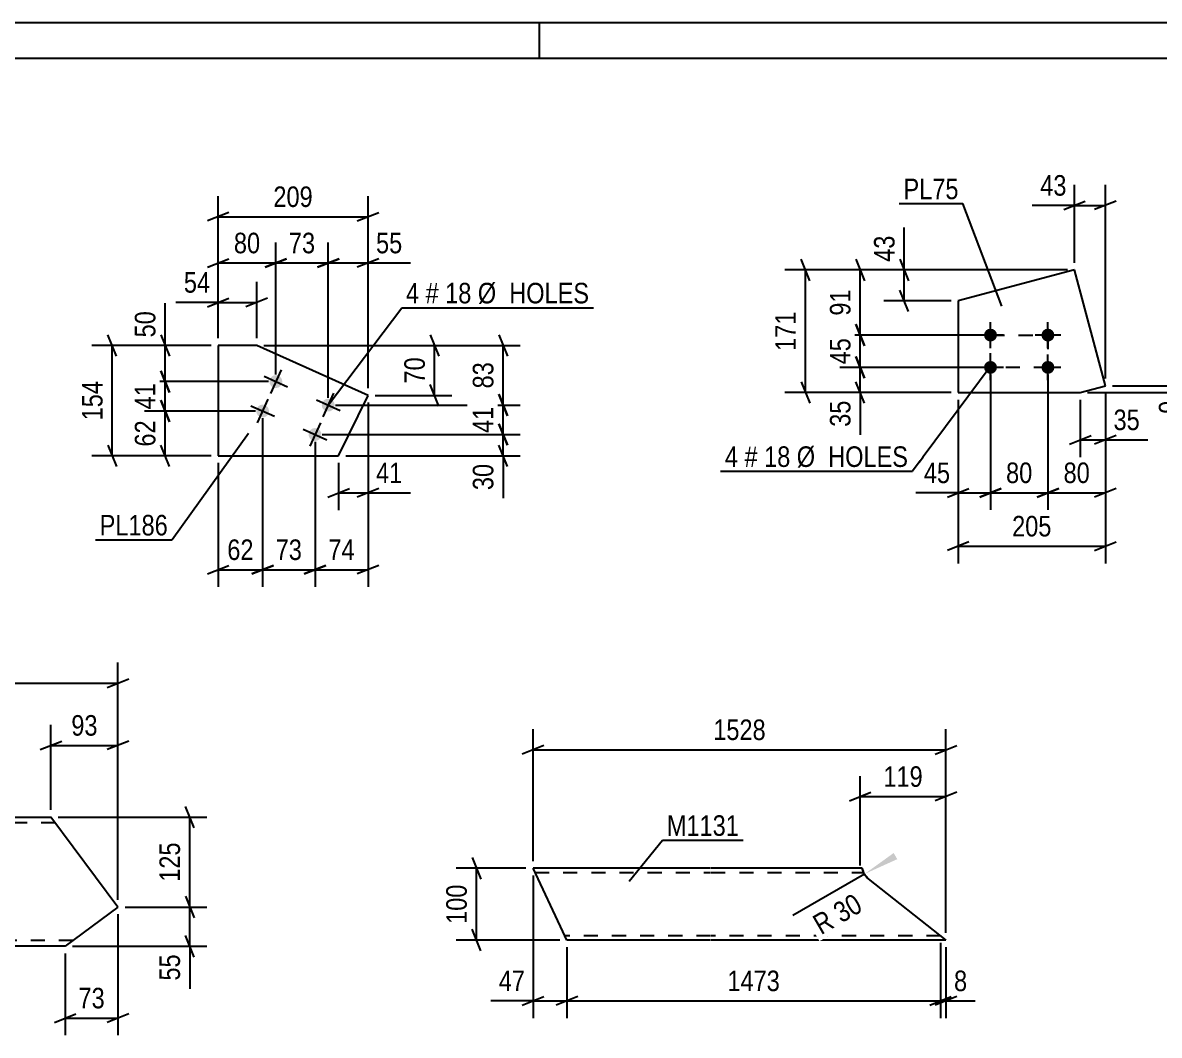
# Model space of a CAD drawing. Header units: millimetres. Extents: x 0 to 594, y 0 to 420.
# Drawn here: x 312 to 470.3, y 278.9 to 420 of the extents above; entities that cross this region are included whole.
import ezdxf

# ---------------------------------------------------------------- set-up
doc = ezdxf.new("R2010")
doc.units = ezdxf.units.MM
doc.linetypes.add('DXK_LINE_DOT2', pattern=[3.9198, 1.9599, -1.9599])
doc.styles.add('Arial Narrow', font='ARIALN.TTF', dxfattribs={"height": 0.2})

# ---------------------------------------------------------------- blocks, each defined once
blk = doc.blocks.new('Unknown-348431186-1135')
at = {"color": 5, "linetype": 'Continuous'}
for p, q in [((594, 420), (0, 420)), ((384, 415), (384, 420)), ((589, 415), (5, 415))]:
    blk.add_line(p, q, dxfattribs=at)
blk = doc.blocks.new('Part-348431186-11369 - 11368')
at = {"color": 2, "linetype": 'Continuous'}
for p, q in [((339.22, 375.02), (339.22, 359.65)), ((344.58, 375.02), (339.22, 375.02)), ((360.09, 368.07), (344.58, 375.02)), ((355.99, 359.65), (360.09, 368.07)), ((339.22, 359.65), (355.99, 359.65))]:
    blk.add_line(p, q, dxfattribs=at)
blk = doc.blocks.new('Bolt-348431186-11370 - 11368')
at = {"linetype": 'Continuous'}
for points in [[(348.07, 369.62, -1), (346.43, 370.36, -1)], [(355.37, 366.35, -1), (353.73, 367.09, -1)], [(346.23, 365.52, -1), (344.59, 366.25, -1)], [(353.53, 362.24, -1), (351.89, 362.98, -1)]]:
    blk.add_hatch(color=1, dxfattribs=at).paths.add_polyline_path(points)
at = {"color": 1, "linetype": 'Continuous'}
for p, q in [((345.61, 370.73), (348.89, 369.25)), ((347.99, 371.63), (346.51, 368.35)), ((346.15, 367.53), (344.67, 364.24)), ((352.91, 367.45), (356.19, 365.98)), ((355.29, 368.36), (353.82, 365.08)), ((343.77, 366.62), (347.05, 365.15)), ((353.45, 364.25), (351.98, 360.97)), ((351.07, 363.35), (354.35, 361.88))]:
    blk.add_line(p, q, dxfattribs=at)
blk = doc.blocks.new('Part-348431186-11351 - 11350')
at = {"color": 2, "linetype": 'Continuous'}
for p, q in [((407.8, 302.17), (383.08, 302.17)), ((387.23, 293.37), (383.08, 302.17)), ((428.92, 302.17), (407.9, 302.17)), ((429.16, 301.43), (428.92, 302.17)), ((429.17, 301.39), (429.16, 301.43)), ((429.78, 300.68), (429.17, 301.39)), ((429.78, 300.68), (440.61, 292.17)), ((387.8, 292.17), (387.23, 293.37)), ((407.8, 292.17), (387.8, 292.17)), ((440.61, 292.17), (407.9, 292.17))]:
    blk.add_line(p, q, dxfattribs=at)
at = {"color": 7, "linetype": 'DXK_LINE_DOT2'}
for p, q in [((383.37, 301.57), (407.8, 301.57)), ((407.9, 301.57), (429.12, 301.57)), ((429.12, 301.57), (429.13, 301.52)), ((429.13, 301.52), (429.12, 301.57)), ((429.16, 301.43), (429.13, 301.52)), ((429.16, 301.43), (429.13, 301.52)), ((429.17, 301.39), (429.16, 301.43)), ((429.17, 301.39), (429.16, 301.43)), ((429.17, 301.39), (429.16, 301.43)), ((429.34, 301.2), (429.17, 301.39)), ((429.17, 301.39), (429.17, 301.39)), ((387.75, 292.26), (387.23, 293.37)), ((387.51, 292.77), (387.49, 292.81)), ((407.8, 292.77), (387.51, 292.77)), ((439.84, 292.77), (407.9, 292.77))]:
    blk.add_line(p, q, dxfattribs=at)
blk = doc.blocks.new('Part-348431186-11360 - 11359')
at = {"color": 2, "linetype": 'Continuous'}
for p, q in [((458.52, 385.55), (442.32, 381.24)), ((462.82, 369.4), (458.52, 385.55)), ((442.32, 381.24), (442.31, 368.47)), ((459.31, 368.47), (462.82, 369.4)), ((442.31, 368.47), (459.31, 368.47))]:
    blk.add_line(p, q, dxfattribs=at)
blk = doc.blocks.new('Bolt-348431186-11361 - 11359')
at = {"linetype": 'Continuous'}
for points in [[(445.91, 376.47, -1), (447.71, 376.47, -1)], [(453.91, 376.47, -1), (455.71, 376.47, -1)], [(445.91, 371.97, -1), (447.71, 371.97, -1)], [(453.91, 371.97, -1), (455.71, 371.97, -1)]]:
    blk.add_hatch(color=1, dxfattribs=at).paths.add_polyline_path(points)
at = {"color": 1, "linetype": 'Continuous'}
for p, q in [((446.81, 374.67), (446.81, 378.27)), ((454.81, 374.67), (454.81, 378.27)), ((448.61, 376.47), (445.01, 376.47)), ((456.61, 376.47), (453.01, 376.47)), ((446.81, 370.17), (446.81, 373.77)), ((454.81, 370.17), (454.81, 373.77)), ((448.61, 371.97), (445.01, 371.97)), ((456.61, 371.97), (453.01, 371.97))]:
    blk.add_line(p, q, dxfattribs=at)
blk = doc.blocks.new('Part-348431186-11267 - 11266')
at = {"color": 2, "linetype": 'Continuous'}
for p, q in [((251.66, 291.3), (275.82, 309.3)), ((275.82, 309.3), (295.82, 309.3)), ((295.92, 309.3), (315.92, 309.3)), ((325.25, 296.77), (315.92, 309.3)), ((325.25, 296.77), (317.91, 291.3)), ((295.82, 291.3), (251.66, 291.3)), ((317.91, 291.3), (295.92, 291.3))]:
    blk.add_line(p, q, dxfattribs=at)
at = {"color": 7, "linetype": 'DXK_LINE_DOT2'}
for p, q in [((295.82, 308.5), (274.74, 308.5)), ((316.51, 308.5), (295.92, 308.5)), ((295.82, 292.1), (252.73, 292.1)), ((318.99, 292.1), (295.92, 292.1))]:
    blk.add_line(p, q, dxfattribs=at)
blk = doc.blocks.new('Rectangle-348431186-16294 - 11359')
at = {"color": 1, "linetype": 'DXK_LINE_DOT2'}
blk.add_lwpolyline([(446.81, 376.47), (454.81, 376.47), (454.81, 371.97), (446.81, 371.97), (446.81, 376.47)], close=True, dxfattribs=at)
blk = doc.blocks.new('StraightDimension-348431186-12203 - 11368')
at = {"color": 7, "linetype": 'Continuous'}
for p, q in [((339.22, 376.02), (339.22, 383.88)), ((344.58, 376.02), (344.58, 383.88)), ((337.72, 380.43), (340.72, 381.63)), ((346.08, 381.63), (343.08, 380.43)), ((339.22, 381.03), (344.58, 381.03))]:
    blk.add_line(p, q, dxfattribs=at)
at = {"color": 0}
blk.add_wipeout([(338.69, 381.78), (338.69, 385.98), (333.84, 385.98), (333.84, 381.78)], dxfattribs=at)
at = {"color": 7, "linetype": 'Continuous'}
blk.add_line((339.22, 381.03), (333.31, 381.03), dxfattribs=at)
blk.add_line((339.22, 381.03), (333.31, 381.03), dxfattribs=at)
at = {"color": 3, "style": 'Arial Narrow'}
blk.add_text('54', height=2.863, dxfattribs=at).set_placement((334.44, 382.38))
blk = doc.blocks.new('StraightDimension-348431186-12195 - 11368')
at = {"color": 7, "linetype": 'Continuous'}
for p, q in [((325.06, 373.52), (323.86, 376.52)), ((338.22, 375.02), (321.61, 375.02)), ((324.46, 359.65), (324.46, 375.02)), ((323.86, 361.15), (325.06, 358.15)), ((338.22, 359.65), (321.61, 359.65))]:
    blk.add_line(p, q, dxfattribs=at)
at = {"color": 0}
blk.add_wipeout([(323.71, 370.68), (319.51, 370.68), (319.51, 363.99), (323.71, 363.99)], dxfattribs=at)
at = {"color": 3, "style": 'Arial Narrow'}
blk.add_text('154', height=2.863, rotation=90.0002, dxfattribs=at).set_placement((323.11, 364.59))
blk = doc.blocks.new('StraightDimension-348431186-12199 - 11368')
at = {"color": 7, "linetype": 'Continuous'}
for p, q in [((360.09, 367.07), (360.09, 352.09)), ((355.99, 358.65), (355.99, 352.09)), ((354.49, 353.89), (357.49, 355.09)), ((361.59, 355.09), (358.59, 353.89)), ((355.99, 354.49), (360.09, 354.49))]:
    blk.add_line(p, q, dxfattribs=at)
at = {"color": 0}
blk.add_wipeout([(365.47, 355.24), (365.47, 359.44), (360.61, 359.44), (360.61, 355.24)], dxfattribs=at)
at = {"color": 7, "linetype": 'Continuous'}
blk.add_line((360.09, 354.49), (366, 354.49), dxfattribs=at)
blk.add_line((360.09, 354.49), (366, 354.49), dxfattribs=at)
at = {"color": 3, "style": 'Arial Narrow'}
blk.add_text('41', height=2.863, dxfattribs=at).set_placement((361.21, 355.84))
blk = doc.blocks.new('StraightDimension-348431186-12189 - 11368')
at = {"color": 7, "linetype": 'Continuous'}
for p, q in [((368.76, 376.52), (369.96, 373.52)), ((345.58, 375.02), (371.76, 375.02)), ((369.36, 368.07), (369.36, 375.02)), ((369.96, 366.57), (368.76, 369.57)), ((361.09, 368.07), (371.76, 368.07))]:
    blk.add_line(p, q, dxfattribs=at)
at = {"color": 0}
blk.add_wipeout([(368.61, 373.98), (364.41, 373.98), (364.41, 369.12), (368.61, 369.12)], dxfattribs=at)
at = {"color": 3, "style": 'Arial Narrow'}
blk.add_text('70', height=2.863, rotation=90.0002, dxfattribs=at).set_placement((368.01, 369.72))
blk = doc.blocks.new('StraightDimension-348431186-12247 - 11368')
at = {"color": 7, "linetype": 'Continuous'}
for p, q in [((339.22, 376.02), (339.22, 395.82)), ((360.09, 369.07), (360.09, 395.82)), ((340.72, 393.57), (337.72, 392.37)), ((339.22, 392.97), (360.09, 392.97)), ((358.59, 392.37), (361.59, 393.57))]:
    blk.add_line(p, q, dxfattribs=at)
at = {"color": 0}
blk.add_wipeout([(353, 393.72), (353, 397.92), (346.31, 397.92), (346.31, 393.72)], dxfattribs=at)
at = {"color": 3, "style": 'Arial Narrow'}
blk.add_text('209', height=2.863, dxfattribs=at).set_placement((346.91, 394.32))
blk = doc.blocks.new('StraightDimension-348431186-16193 - 11368')
at = {"color": 7, "linetype": 'Continuous'}
for p, q in [((354.55, 367.72), (354.55, 389.37)), ((360.09, 369.07), (360.09, 389.37)), ((353.05, 385.92), (356.05, 387.12)), ((354.55, 386.52), (360.09, 386.52)), ((361.59, 387.12), (358.59, 385.92))]:
    blk.add_line(p, q, dxfattribs=at)
at = {"color": 0}
blk.add_wipeout([(365.47, 387.27), (365.47, 391.47), (360.61, 391.47), (360.61, 387.27)], dxfattribs=at)
at = {"color": 7, "linetype": 'Continuous'}
blk.add_line((360.09, 386.52), (366, 386.52), dxfattribs=at)
blk.add_line((360.09, 386.52), (366, 386.52), dxfattribs=at)
at = {"color": 3, "style": 'Arial Narrow'}
blk.add_text('55', height=2.863, dxfattribs=at).set_placement((361.21, 387.87))
blk = doc.blocks.new('StraightDimension-348431186-16194 - 11368')
at = {"color": 7, "linetype": 'Continuous'}
for p, q in [((347.25, 370.99), (347.25, 389.37)), ((354.55, 367.72), (354.55, 389.37)), ((345.75, 385.92), (348.75, 387.12)), ((347.25, 386.52), (354.55, 386.52)), ((356.05, 387.12), (353.05, 385.92))]:
    blk.add_line(p, q, dxfattribs=at)
at = {"color": 0}
blk.add_wipeout([(353.33, 387.27), (353.33, 391.47), (348.47, 391.47), (348.47, 387.27)], dxfattribs=at)
at = {"color": 3, "style": 'Arial Narrow'}
blk.add_text('73', height=2.863, dxfattribs=at).set_placement((349.07, 387.87))
blk = doc.blocks.new('StraightDimension-348431186-16195 - 11368')
at = {"color": 7, "linetype": 'Continuous'}
for p, q in [((339.22, 376.02), (339.22, 389.37)), ((347.25, 370.99), (347.25, 389.37)), ((337.72, 385.92), (340.72, 387.12)), ((339.22, 386.52), (347.25, 386.52)), ((348.75, 387.12), (345.75, 385.92))]:
    blk.add_line(p, q, dxfattribs=at)
at = {"color": 0}
blk.add_wipeout([(345.66, 387.27), (345.66, 391.47), (340.81, 391.47), (340.81, 387.27)], dxfattribs=at)
at = {"color": 3, "style": 'Arial Narrow'}
blk.add_text('80', height=2.863, dxfattribs=at).set_placement((341.41, 387.87))
blk = doc.blocks.new('StraightDimension-348431186-16216 - 11368')
at = {"color": 7, "linetype": 'Continuous'}
for p, q in [((360.09, 367.07), (360.09, 341.38)), ((352.71, 361.61), (352.71, 341.38)), ((351.21, 343.18), (354.21, 344.38)), ((352.71, 343.78), (360.09, 343.78)), ((361.59, 344.38), (358.59, 343.18))]:
    blk.add_line(p, q, dxfattribs=at)
at = {"color": 0}
blk.add_wipeout([(358.83, 344.53), (358.83, 348.73), (353.97, 348.73), (353.97, 344.53)], dxfattribs=at)
at = {"color": 3, "style": 'Arial Narrow'}
blk.add_text('74', height=2.863, dxfattribs=at).set_placement((354.57, 345.13))
blk = doc.blocks.new('StraightDimension-348431186-16217 - 11368')
at = {"color": 7, "linetype": 'Continuous'}
for p, q in [((345.41, 364.88), (345.41, 341.38)), ((352.71, 361.61), (352.71, 341.38)), ((343.91, 343.18), (346.91, 344.38)), ((345.41, 343.78), (352.71, 343.78)), ((354.21, 344.38), (351.21, 343.18))]:
    blk.add_line(p, q, dxfattribs=at)
at = {"color": 0}
blk.add_wipeout([(351.49, 344.53), (351.49, 348.73), (346.63, 348.73), (346.63, 344.53)], dxfattribs=at)
at = {"color": 3, "style": 'Arial Narrow'}
blk.add_text('73', height=2.863, dxfattribs=at).set_placement((347.23, 345.13))
blk = doc.blocks.new('StraightDimension-348431186-16218 - 11368')
at = {"color": 7, "linetype": 'Continuous'}
for p, q in [((345.41, 364.88), (345.41, 341.38)), ((339.22, 358.65), (339.22, 341.38)), ((337.72, 343.18), (340.72, 344.38)), ((339.22, 343.78), (345.41, 343.78)), ((346.91, 344.38), (343.91, 343.18))]:
    blk.add_line(p, q, dxfattribs=at)
at = {"color": 0}
blk.add_wipeout([(344.74, 344.53), (344.74, 348.73), (339.89, 348.73), (339.89, 344.53)], dxfattribs=at)
at = {"color": 3, "style": 'Arial Narrow'}
blk.add_text('62', height=2.863, dxfattribs=at).set_placement((340.49, 345.13))
blk = doc.blocks.new('StraightDimension-348431186-16239 - 11368')
at = {"color": 7, "linetype": 'Continuous'}
for p, q in [((378.3, 376.52), (379.5, 373.52)), ((345.58, 375.02), (381.3, 375.02)), ((378.9, 366.72), (378.9, 375.02)), ((379.5, 365.22), (378.3, 368.22)), ((355.55, 366.72), (381.3, 366.72))]:
    blk.add_line(p, q, dxfattribs=at)
at = {"color": 0}
blk.add_wipeout([(378.15, 373.3), (373.95, 373.3), (373.95, 368.44), (378.15, 368.44)], dxfattribs=at)
at = {"color": 3, "style": 'Arial Narrow'}
blk.add_text('83', height=2.863, rotation=90.0002, dxfattribs=at).set_placement((377.55, 369.04))
blk = doc.blocks.new('StraightDimension-348431186-16240 - 11368')
at = {"color": 7, "linetype": 'Continuous'}
for p, q in [((378.3, 368.22), (379.5, 365.22)), ((355.55, 366.72), (381.3, 366.72)), ((378.9, 362.61), (378.9, 366.72)), ((353.71, 362.61), (381.3, 362.61)), ((379.5, 361.11), (378.3, 364.11))]:
    blk.add_line(p, q, dxfattribs=at)
at = {"color": 0}
blk.add_wipeout([(378.15, 367.09), (373.95, 367.09), (373.95, 362.24), (378.15, 362.24)], dxfattribs=at)
at = {"color": 3, "style": 'Arial Narrow'}
blk.add_text('41', height=2.863, rotation=90.0002, dxfattribs=at).set_placement((377.55, 362.84))
blk = doc.blocks.new('StraightDimension-348431186-16241 - 11368')
at = {"color": 7, "linetype": 'Continuous'}
for p, q in [((353.71, 362.61), (381.3, 362.61)), ((378.3, 364.11), (379.5, 361.11)), ((378.9, 359.65), (378.9, 362.61)), ((379.5, 358.15), (378.3, 361.15)), ((356.99, 359.65), (381.3, 359.65))]:
    blk.add_line(p, q, dxfattribs=at)
at = {"color": 0}
blk.add_wipeout([(378.15, 359.12), (373.95, 359.12), (373.95, 354.27), (378.15, 354.27)], dxfattribs=at)
at = {"color": 7, "linetype": 'Continuous'}
blk.add_line((378.9, 359.65), (378.9, 353.74), dxfattribs=at)
blk.add_line((378.9, 359.65), (378.9, 353.74), dxfattribs=at)
at = {"color": 3, "style": 'Arial Narrow'}
blk.add_text('30', height=2.863, rotation=90.0002, dxfattribs=at).set_placement((377.55, 354.87))
blk = doc.blocks.new('StraightDimension-348431186-16270 - 11368')
at = {"color": 7, "linetype": 'Continuous'}
for p, q in [((331.22, 376.52), (332.42, 373.52)), ((338.22, 375.02), (328.97, 375.02)), ((331.82, 369.99), (331.82, 375.02)), ((332.42, 368.49), (331.22, 371.49)), ((346.25, 369.99), (328.97, 369.99))]:
    blk.add_line(p, q, dxfattribs=at)
at = {"color": 0}
blk.add_wipeout([(331.07, 380.4), (326.87, 380.4), (326.87, 375.55), (331.07, 375.55)], dxfattribs=at)
at = {"color": 7, "linetype": 'Continuous'}
blk.add_line((331.82, 375.02), (331.82, 380.93), dxfattribs=at)
blk.add_line((331.82, 375.02), (331.82, 380.93), dxfattribs=at)
at = {"color": 3, "style": 'Arial Narrow'}
blk.add_text('50', height=2.863, rotation=90.0002, dxfattribs=at).set_placement((330.47, 376.15))
blk = doc.blocks.new('StraightDimension-348431186-16271 - 11368')
at = {"color": 7, "linetype": 'Continuous'}
for p, q in [((331.22, 371.49), (332.42, 368.49)), ((346.25, 369.99), (328.97, 369.99)), ((331.82, 365.88), (331.82, 369.99)), ((332.42, 364.38), (331.22, 367.38)), ((344.41, 365.88), (328.97, 365.88))]:
    blk.add_line(p, q, dxfattribs=at)
at = {"color": 0}
blk.add_wipeout([(331.07, 370.36), (326.87, 370.36), (326.87, 365.51), (331.07, 365.51)], dxfattribs=at)
at = {"color": 3, "style": 'Arial Narrow'}
blk.add_text('41', height=2.863, rotation=90.0002, dxfattribs=at).set_placement((330.47, 366.11))
blk = doc.blocks.new('StraightDimension-348431186-16272 - 11368')
at = {"color": 7, "linetype": 'Continuous'}
for p, q in [((331.22, 367.38), (332.42, 364.38)), ((344.41, 365.88), (328.97, 365.88)), ((331.82, 359.65), (331.82, 365.88)), ((332.42, 358.15), (331.22, 361.15)), ((338.22, 359.65), (328.97, 359.65))]:
    blk.add_line(p, q, dxfattribs=at)
at = {"color": 0}
blk.add_wipeout([(331.07, 365.19), (326.87, 365.19), (326.87, 360.34), (331.07, 360.34)], dxfattribs=at)
at = {"color": 3, "style": 'Arial Narrow'}
blk.add_text('62', height=2.863, rotation=90.0002, dxfattribs=at).set_placement((330.47, 360.94))
blk = doc.blocks.new('StraightDimension-348431186-16518 - 11350')
at = {"color": 7, "linetype": 'Continuous'}
for p, q in [((439.84, 291.77), (439.84, 281.3)), ((440.61, 291.17), (440.61, 281.3)), ((438.34, 283.1), (441.34, 284.3)), ((442.11, 284.3), (439.11, 283.1)), ((439.84, 283.7), (440.61, 283.7))]:
    blk.add_line(p, q, dxfattribs=at)
at = {"color": 0}
blk.add_wipeout([(444.16, 284.45), (444.16, 288.65), (441.13, 288.65), (441.13, 284.45)], dxfattribs=at)
at = {"color": 7, "linetype": 'Continuous'}
blk.add_line((440.61, 283.7), (444.68, 283.7), dxfattribs=at)
blk.add_line((440.61, 283.7), (444.68, 283.7), dxfattribs=at)
at = {"color": 3, "style": 'Arial Narrow'}
blk.add_text('8', height=2.86, dxfattribs=at).set_placement((441.73, 285.05))
blk = doc.blocks.new('StraightDimension-348431186-12103 - 11350')
at = {"color": 7, "linetype": 'Continuous'}
for p, q in [((428.66, 302.57), (428.66, 315.02)), ((440.61, 293.17), (440.61, 315.02)), ((427.16, 311.57), (430.16, 312.77)), ((428.66, 312.17), (440.61, 312.17)), ((442.11, 312.77), (439.11, 311.57))]:
    blk.add_line(p, q, dxfattribs=at)
at = {"color": 0}
blk.add_wipeout([(437.97, 312.92), (437.97, 317.12), (431.29, 317.12), (431.29, 312.92)], dxfattribs=at)
at = {"color": 3, "style": 'Arial Narrow'}
blk.add_text('119', height=2.863, dxfattribs=at).set_placement((431.89, 313.52))
blk = doc.blocks.new('StraightDimension-348431186-16519 - 11350')
at = {"color": 7, "linetype": 'Continuous'}
for p, q in [((439.84, 291.77), (439.84, 281.3)), ((387.8, 291.17), (387.8, 281.3)), ((389.3, 284.3), (386.3, 283.1)), ((387.8, 283.7), (439.84, 283.7)), ((438.34, 283.1), (441.34, 284.3))]:
    blk.add_line(p, q, dxfattribs=at)
at = {"color": 0}
blk.add_wipeout([(418.08, 284.45), (418.08, 288.65), (409.56, 288.65), (409.56, 284.45)], dxfattribs=at)
at = {"color": 3, "style": 'Arial Narrow'}
blk.add_text('1473', height=2.863, dxfattribs=at).set_placement((410.16, 285.05))
blk = doc.blocks.new('StraightDimension-348431186-12131 - 11350')
at = {"color": 7, "linetype": 'Continuous'}
for p, q in [((374.6, 303.67), (375.8, 300.67)), ((382.08, 302.17), (372.35, 302.17)), ((375.2, 292.17), (375.2, 302.17)), ((375.8, 290.67), (374.6, 293.67)), ((386.8, 292.17), (372.35, 292.17))]:
    blk.add_line(p, q, dxfattribs=at)
at = {"color": 0}
blk.add_wipeout([(374.45, 300.51), (370.25, 300.51), (370.25, 293.82), (374.45, 293.82)], dxfattribs=at)
at = {"color": 3, "style": 'Arial Narrow'}
blk.add_text('100', height=2.863, rotation=90.0002, dxfattribs=at).set_placement((373.85, 294.42))
blk = doc.blocks.new('StraightDimension-348431186-12137 - 11350')
at = {"color": 7, "linetype": 'Continuous'}
for p, q in [((383.08, 303.17), (383.08, 321.54)), ((440.61, 293.17), (440.61, 321.54)), ((384.58, 319.29), (381.58, 318.09)), ((383.08, 318.69), (440.61, 318.69)), ((439.11, 318.09), (442.11, 319.29))]:
    blk.add_line(p, q, dxfattribs=at)
at = {"color": 0}
blk.add_wipeout([(416.1, 319.44), (416.1, 323.64), (407.59, 323.64), (407.59, 319.44)], dxfattribs=at)
at = {"color": 3, "style": 'Arial Narrow'}
blk.add_text('1528', height=2.863, dxfattribs=at).set_placement((408.19, 320.04))
blk = doc.blocks.new('StraightDimension-348431186-16520 - 11350')
at = {"color": 7, "linetype": 'Continuous'}
for p, q in [((383.08, 301.17), (383.08, 281.3)), ((387.8, 291.17), (387.8, 281.3)), ((381.58, 283.1), (384.58, 284.3)), ((383.08, 283.7), (387.8, 283.7)), ((389.3, 284.3), (386.3, 283.1))]:
    blk.add_line(p, q, dxfattribs=at)
at = {"color": 0}
blk.add_wipeout([(382.56, 284.45), (382.56, 288.65), (377.7, 288.65), (377.7, 284.45)], dxfattribs=at)
at = {"color": 7, "linetype": 'Continuous'}
blk.add_line((383.08, 283.7), (377.18, 283.7), dxfattribs=at)
blk.add_line((383.08, 283.7), (377.18, 283.7), dxfattribs=at)
at = {"color": 3, "style": 'Arial Narrow'}
blk.add_text('47', height=2.863, dxfattribs=at).set_placement((378.3, 285.05))
blk = doc.blocks.new('RadiusDimension-348431186-16599 - 11350')
at = {"linetype": 'Continuous'}
blk.add_hatch(color=7, dxfattribs=at).paths.add_polyline_path([(433.82, 303.44), (429.24, 301.36), (433.32, 304.3)])
at = {"color": 7, "linetype": 'Continuous'}
blk.add_line((429.24, 301.36), (419.26, 295.57), dxfattribs=at)
blk.add_arc((431.81, 302.85), 2.97, 193.3139, 226.8976, dxfattribs=at)
at = {"color": 0}
blk.add_wipeout([(430.03, 296.1), (427.92, 299.73), (420.88, 295.65), (422.99, 292.01)], dxfattribs=at)
at = {"color": 3, "style": 'Arial Narrow'}
blk.add_text('R 30', height=2.863, rotation=30.1032, dxfattribs=at).set_placement((423.2, 292.83))
blk = doc.blocks.new('StraightDimension-348431186-12149 - 11359')
at = {"color": 7, "linetype": 'Continuous'}
for p, q in [((434.19, 387.05), (435.39, 384.05)), ((457.52, 385.55), (431.94, 385.55)), ((434.79, 381.24), (434.79, 385.55)), ((435.39, 379.74), (434.19, 382.74)), ((441.32, 381.24), (431.94, 381.24))]:
    blk.add_line(p, q, dxfattribs=at)
at = {"color": 0}
blk.add_wipeout([(434.04, 390.93), (429.84, 390.93), (429.84, 386.08), (434.04, 386.08)], dxfattribs=at)
at = {"color": 7, "linetype": 'Continuous'}
blk.add_line((434.79, 385.55), (434.79, 391.46), dxfattribs=at)
blk.add_line((434.79, 385.55), (434.79, 391.46), dxfattribs=at)
at = {"color": 3, "style": 'Arial Narrow'}
blk.add_text('43', height=2.863, rotation=90.0002, dxfattribs=at).set_placement((433.44, 386.68))
blk = doc.blocks.new('StraightDimension-348431186-12141 - 11359')
at = {"color": 7, "linetype": 'Continuous'}
for p, q in [((458.52, 386.55), (458.52, 397.4)), ((462.82, 370.4), (462.82, 397.4)), ((457.02, 393.95), (460.02, 395.15)), ((458.52, 394.55), (462.82, 394.55)), ((464.32, 395.15), (461.32, 393.95))]:
    blk.add_line(p, q, dxfattribs=at)
at = {"color": 0}
blk.add_wipeout([(458, 395.3), (458, 399.5), (453.14, 399.5), (453.14, 395.3)], dxfattribs=at)
at = {"color": 7, "linetype": 'Continuous'}
blk.add_line((458.52, 394.55), (452.62, 394.55), dxfattribs=at)
blk.add_line((458.52, 394.55), (452.62, 394.55), dxfattribs=at)
at = {"color": 3, "style": 'Arial Narrow'}
blk.add_text('43', height=2.863, dxfattribs=at).set_placement((453.74, 395.9))
blk = doc.blocks.new('StraightDimension-348431186-12157 - 11359')
at = {"color": 7, "linetype": 'Continuous'}
for p, q in [((454.81, 370.97), (454.81, 352.1)), ((462.82, 368.4), (462.82, 352.1)), ((453.31, 353.9), (456.31, 355.1)), ((464.32, 355.1), (461.32, 353.9)), ((454.81, 354.5), (462.82, 354.5))]:
    blk.add_line(p, q, dxfattribs=at)
at = {"color": 0}
blk.add_wipeout([(461.24, 355.25), (461.24, 359.45), (456.39, 359.45), (456.39, 355.25)], dxfattribs=at)
at = {"color": 3, "style": 'Arial Narrow'}
blk.add_text('80', height=2.863, dxfattribs=at).set_placement((456.99, 355.85))
blk = doc.blocks.new('StraightDimension-348431186-12145 - 11359')
at = {"color": 7, "linetype": 'Continuous'}
for p, q in [((459.31, 367.47), (459.31, 359.48)), ((462.82, 368.4), (462.82, 359.48)), ((457.81, 361.28), (460.81, 362.48)), ((459.31, 361.88), (462.82, 361.88)), ((464.32, 362.48), (461.32, 361.28))]:
    blk.add_line(p, q, dxfattribs=at)
at = {"color": 0}
blk.add_wipeout([(468.2, 362.63), (468.2, 366.83), (463.35, 366.83), (463.35, 362.63)], dxfattribs=at)
at = {"color": 7, "linetype": 'Continuous'}
blk.add_line((462.82, 361.88), (468.73, 361.88), dxfattribs=at)
blk.add_line((462.82, 361.88), (468.73, 361.88), dxfattribs=at)
at = {"color": 3, "style": 'Arial Narrow'}
blk.add_text('35', height=2.863, dxfattribs=at).set_placement((463.95, 363.23))
blk = doc.blocks.new('StraightDimension-348431186-12153 - 11359')
at = {"color": 7, "linetype": 'Continuous'}
for p, q in [((473.87, 370.9), (475.07, 367.9)), ((463.82, 369.4), (476.87, 369.4)), ((475.07, 366.97), (473.87, 369.97)), ((474.47, 368.47), (474.47, 369.4)), ((460.31, 368.47), (476.87, 368.47))]:
    blk.add_line(p, q, dxfattribs=at)
at = {"color": 0}
blk.add_wipeout([(473.72, 367.94), (469.52, 367.94), (469.52, 364.91), (473.72, 364.91)], dxfattribs=at)
at = {"color": 7, "linetype": 'Continuous'}
blk.add_line((474.47, 368.47), (474.47, 364.39), dxfattribs=at)
blk.add_line((474.47, 368.47), (474.47, 364.39), dxfattribs=at)
at = {"color": 3, "style": 'Arial Narrow'}
blk.add_text('9', height=2.86, rotation=90.0002, dxfattribs=at).set_placement((473.12, 365.51))
blk = doc.blocks.new('StraightDimension-348431186-12158 - 11359')
at = {"color": 7, "linetype": 'Continuous'}
for p, q in [((446.81, 370.97), (446.81, 352.1)), ((454.81, 370.97), (454.81, 352.1)), ((445.31, 353.9), (448.31, 355.1)), ((456.31, 355.1), (453.31, 353.9)), ((446.81, 354.5), (454.81, 354.5))]:
    blk.add_line(p, q, dxfattribs=at)
at = {"color": 0}
blk.add_wipeout([(453.24, 355.25), (453.24, 359.45), (448.38, 359.45), (448.38, 355.25)], dxfattribs=at)
at = {"color": 3, "style": 'Arial Narrow'}
blk.add_text('80', height=2.863, dxfattribs=at).set_placement((448.98, 355.85))
blk = doc.blocks.new('StraightDimension-348431186-12159 - 11359')
at = {"color": 7, "linetype": 'Continuous'}
for p, q in [((446.81, 370.97), (446.81, 352.1)), ((442.31, 367.47), (442.31, 352.1)), ((440.81, 353.9), (443.81, 355.1)), ((448.31, 355.1), (445.31, 353.9)), ((442.31, 354.5), (446.81, 354.5))]:
    blk.add_line(p, q, dxfattribs=at)
at = {"color": 0}
blk.add_wipeout([(441.79, 355.25), (441.79, 359.45), (436.93, 359.45), (436.93, 355.25)], dxfattribs=at)
at = {"color": 7, "linetype": 'Continuous'}
blk.add_line((442.31, 354.5), (436.4, 354.5), dxfattribs=at)
blk.add_line((442.31, 354.5), (436.4, 354.5), dxfattribs=at)
at = {"color": 3, "style": 'Arial Narrow'}
blk.add_text('45', height=2.863, dxfattribs=at).set_placement((437.53, 355.85))
blk = doc.blocks.new('StraightDimension-348431186-12169 - 11359')
at = {"color": 7, "linetype": 'Continuous'}
for p, q in [((442.31, 367.47), (442.31, 344.66)), ((462.82, 368.4), (462.82, 344.66)), ((443.81, 347.66), (440.81, 346.46)), ((442.31, 347.06), (462.82, 347.06)), ((461.32, 346.46), (464.32, 347.66))]:
    blk.add_line(p, q, dxfattribs=at)
at = {"color": 0}
blk.add_wipeout([(455.91, 347.81), (455.91, 352.01), (449.22, 352.01), (449.22, 347.81)], dxfattribs=at)
at = {"color": 3, "style": 'Arial Narrow'}
blk.add_text('205', height=2.863, dxfattribs=at).set_placement((449.82, 348.41))
blk = doc.blocks.new('StraightDimension-348431186-12173 - 11359')
at = {"color": 7, "linetype": 'Continuous'}
for p, q in [((428.05, 387.05), (429.25, 384.05)), ((457.52, 385.55), (425.8, 385.55)), ((428.65, 376.47), (428.65, 385.55)), ((429.25, 374.97), (428.05, 377.97)), ((445.81, 376.47), (425.8, 376.47))]:
    blk.add_line(p, q, dxfattribs=at)
at = {"color": 0}
blk.add_wipeout([(427.9, 383.44), (423.7, 383.44), (423.7, 378.58), (427.9, 378.58)], dxfattribs=at)
at = {"color": 3, "style": 'Arial Narrow'}
blk.add_text('91', height=2.863, rotation=90.0002, dxfattribs=at).set_placement((427.3, 379.18))
blk = doc.blocks.new('StraightDimension-348431186-12174 - 11359')
at = {"color": 7, "linetype": 'Continuous'}
for p, q in [((428.05, 377.97), (429.25, 374.97)), ((445.81, 376.47), (425.8, 376.47)), ((428.65, 371.97), (428.65, 376.47)), ((429.25, 370.47), (428.05, 373.47)), ((445.81, 371.97), (425.8, 371.97))]:
    blk.add_line(p, q, dxfattribs=at)
at = {"color": 0}
blk.add_wipeout([(427.9, 376.65), (423.7, 376.65), (423.7, 371.79), (427.9, 371.79)], dxfattribs=at)
at = {"color": 3, "style": 'Arial Narrow'}
blk.add_text('45', height=2.863, rotation=90.0002, dxfattribs=at).set_placement((427.3, 372.39))
blk = doc.blocks.new('StraightDimension-348431186-12175 - 11359')
at = {"color": 7, "linetype": 'Continuous'}
for p, q in [((428.05, 373.47), (429.25, 370.47)), ((445.81, 371.97), (425.8, 371.97)), ((428.65, 368.47), (428.65, 371.97)), ((429.25, 366.97), (428.05, 369.97)), ((441.31, 368.47), (425.8, 368.47))]:
    blk.add_line(p, q, dxfattribs=at)
at = {"color": 0}
blk.add_wipeout([(427.9, 367.94), (423.7, 367.94), (423.7, 363.09), (427.9, 363.09)], dxfattribs=at)
at = {"color": 7, "linetype": 'Continuous'}
blk.add_line((428.65, 368.47), (428.65, 362.56), dxfattribs=at)
blk.add_line((428.65, 368.47), (428.65, 362.56), dxfattribs=at)
at = {"color": 3, "style": 'Arial Narrow'}
blk.add_text('35', height=2.863, rotation=90.0002, dxfattribs=at).set_placement((427.3, 363.69))
blk = doc.blocks.new('StraightDimension-348431186-12185 - 11359')
at = {"color": 7, "linetype": 'Continuous'}
for p, q in [((421.63, 384.05), (420.43, 387.05)), ((457.52, 385.55), (418.18, 385.55)), ((421.03, 368.47), (421.03, 385.55)), ((420.43, 369.97), (421.63, 366.97)), ((441.31, 368.47), (418.18, 368.47))]:
    blk.add_line(p, q, dxfattribs=at)
at = {"color": 0}
blk.add_wipeout([(420.28, 380.35), (416.08, 380.35), (416.08, 373.67), (420.28, 373.67)], dxfattribs=at)
at = {"color": 3, "style": 'Arial Narrow'}
blk.add_text('171', height=2.863, rotation=90.0002, dxfattribs=at).set_placement((419.68, 374.27))
blk = doc.blocks.new('StraightDimension-348431186-11987 - 11266')
at = {"color": 7, "linetype": 'Continuous'}
for p, q in [((325.25, 295.77), (325.25, 278.9)), ((317.91, 290.3), (317.91, 278.9)), ((316.41, 280.7), (319.41, 281.9)), ((326.75, 281.9), (323.75, 280.7)), ((317.91, 281.3), (325.25, 281.3))]:
    blk.add_line(p, q, dxfattribs=at)
at = {"color": 0}
blk.add_wipeout([(324.01, 282.05), (324.01, 286.25), (319.16, 286.25), (319.16, 282.05)], dxfattribs=at)
at = {"color": 3, "style": 'Arial Narrow'}
blk.add_text('73', height=2.863, dxfattribs=at).set_placement((319.76, 282.65))
blk = doc.blocks.new('StraightDimension-348431186-11979 - 11266')
at = {"color": 7, "linetype": 'Continuous'}
for p, q in [((315.92, 310.3), (315.92, 322.15)), ((325.25, 297.77), (325.25, 322.15)), ((314.42, 318.7), (317.42, 319.9)), ((326.75, 319.9), (323.75, 318.7)), ((315.92, 319.3), (325.25, 319.3))]:
    blk.add_line(p, q, dxfattribs=at)
at = {"color": 0}
blk.add_wipeout([(323.01, 320.05), (323.01, 324.25), (318.16, 324.25), (318.16, 320.05)], dxfattribs=at)
at = {"color": 3, "style": 'Arial Narrow'}
blk.add_text('93', height=2.863, dxfattribs=at).set_placement((318.76, 320.65))
blk = doc.blocks.new('StraightDimension-348431186-11991 - 11266')
at = {"color": 7, "linetype": 'Continuous'}
for p, q in [((335.85, 307.8), (334.65, 310.8)), ((316.92, 309.3), (337.65, 309.3)), ((335.25, 296.77), (335.25, 309.3)), ((334.65, 298.27), (335.85, 295.27)), ((326.25, 296.77), (337.65, 296.77))]:
    blk.add_line(p, q, dxfattribs=at)
at = {"color": 0}
blk.add_wipeout([(334.5, 306.37), (330.3, 306.37), (330.3, 299.69), (334.5, 299.69)], dxfattribs=at)
at = {"color": 3, "style": 'Arial Narrow'}
blk.add_text('125', height=2.863, rotation=90.0002, dxfattribs=at).set_placement((333.9, 300.29))
blk = doc.blocks.new('StraightDimension-348431186-11992 - 11266')
at = {"color": 7, "linetype": 'Continuous'}
for p, q in [((334.65, 298.27), (335.85, 295.27)), ((326.25, 296.77), (337.65, 296.77)), ((335.25, 291.3), (335.25, 296.77)), ((335.85, 289.8), (334.65, 292.8)), ((318.91, 291.3), (337.65, 291.3))]:
    blk.add_line(p, q, dxfattribs=at)
at = {"color": 0}
blk.add_wipeout([(334.5, 290.77), (330.3, 290.77), (330.3, 285.92), (334.5, 285.92)], dxfattribs=at)
at = {"color": 7, "linetype": 'Continuous'}
blk.add_line((335.25, 291.3), (335.25, 285.39), dxfattribs=at)
blk.add_line((335.25, 291.3), (335.25, 285.39), dxfattribs=at)
at = {"color": 3, "style": 'Arial Narrow'}
blk.add_text('55', height=2.863, rotation=90.0002, dxfattribs=at).set_placement((333.9, 286.52))
blk = doc.blocks.new('StraightDimension-348431186-12005 - 11266')
at = {"color": 7, "linetype": 'Continuous'}
for p, q in [((251.66, 292.3), (251.66, 330.83)), ((325.25, 297.77), (325.25, 330.83)), ((253.16, 328.58), (250.16, 327.38)), ((251.66, 327.98), (325.25, 327.98)), ((323.75, 327.38), (326.75, 328.58))]:
    blk.add_line(p, q, dxfattribs=at)
at = {"color": 0}
blk.add_wipeout([(292.71, 328.73), (292.71, 332.93), (284.2, 332.93), (284.2, 328.73)], dxfattribs=at)
at = {"color": 3, "style": 'Arial Narrow'}
blk.add_text('1840', height=2.863, dxfattribs=at).set_placement((284.8, 329.33))
blk = doc.blocks.new('Mark-348431186-12358 - 11368')
at = {"color": 0}
blk.add_wipeout([(332.22, 348.55), (332.22, 351.55), (322.71, 351.55), (322.71, 348.55)], dxfattribs=at)
blk.add_wipeout([(332.22, 348.55), (332.22, 351.55), (322.71, 351.55), (322.71, 348.55)], dxfattribs=at)
at = {"color": 30, "linetype": 'Continuous'}
for p in [(343.42, 362.75), (322.11, 347.95)]:
    blk.add_line(p, (332.82, 347.95), dxfattribs=at)
at = {"color": 3, "style": 'Arial Narrow'}
blk.add_text('PL186', height=2.863, dxfattribs=at).set_placement((322.71, 348.55))
blk = doc.blocks.new('Mark-348431186-12361 - 11368')
at = {"color": 0}
for points in [[(367.21, 380.89), (367.21, 383.89), (365.38, 383.89), (365.38, 380.89)], [(369.94, 380.89), (369.94, 383.89), (368.11, 383.89), (368.11, 380.89)], [(374.49, 380.89), (374.49, 383.89), (370.84, 383.89), (370.84, 380.89)], [(390.92, 380.89), (390.92, 383.89), (375.39, 383.89), (375.39, 380.89)]]:
    blk.add_wipeout(points, dxfattribs=at)
for points in [[(367.21, 380.89), (367.21, 383.89), (365.38, 383.89), (365.38, 380.89)], [(369.94, 380.89), (369.94, 383.89), (368.11, 383.89), (368.11, 380.89)], [(374.49, 380.89), (374.49, 383.89), (370.84, 383.89), (370.84, 380.89)], [(390.92, 380.89), (390.92, 383.89), (375.39, 383.89), (375.39, 380.89)]]:
    blk.add_wipeout(points, dxfattribs=at)
at = {"color": 7, "linetype": 'Continuous'}
for p, q in [((354.55, 366.72), (364.78, 380.29)), ((364.78, 380.29), (391.52, 380.29))]:
    blk.add_line(p, q, dxfattribs=at)
at = {"color": 3, "style": 'Arial Narrow'}
for s, height, p in [('4', 2.86, (365.38, 380.89)), ('#', 2.86, (368.11, 380.89)), ('18', 2.863, (370.84, 380.89)), ('Ø  HOLES', 2.863, (375.39, 380.89))]:
    blk.add_text(s, height=height, dxfattribs=at).set_placement(p)
blk = doc.blocks.new('Mark-348431186-12351 - 11350')
at = {"color": 0}
blk.add_wipeout([(411.77, 306.69), (411.77, 309.69), (401.72, 309.69), (401.72, 306.69)], dxfattribs=at)
blk.add_wipeout([(411.77, 306.69), (411.77, 309.69), (401.72, 309.69), (401.72, 306.69)], dxfattribs=at)
at = {"color": 30, "linetype": 'Continuous'}
for p, q in [((396.46, 300.39), (401.12, 306.09)), ((401.12, 306.09), (412.37, 306.09))]:
    blk.add_line(p, q, dxfattribs=at)
at = {"color": 3, "style": 'Arial Narrow'}
blk.add_text('M1131', height=2.863, dxfattribs=at).set_placement((401.72, 306.69))
blk = doc.blocks.new('Mark-348431186-12357 - 11359')
at = {"color": 0}
for points in [[(411.64, 358.1), (411.64, 361.1), (409.81, 361.1), (409.81, 358.1)], [(414.37, 358.1), (414.37, 361.1), (412.54, 361.1), (412.54, 358.1)], [(418.92, 358.1), (418.92, 361.1), (415.27, 361.1), (415.27, 358.1)], [(435.35, 358.1), (435.35, 361.1), (419.82, 361.1), (419.82, 358.1)]]:
    blk.add_wipeout(points, dxfattribs=at)
for points in [[(411.64, 358.1), (411.64, 361.1), (409.81, 361.1), (409.81, 358.1)], [(414.37, 358.1), (414.37, 361.1), (412.54, 361.1), (412.54, 358.1)], [(418.92, 358.1), (418.92, 361.1), (415.27, 361.1), (415.27, 358.1)], [(435.35, 358.1), (435.35, 361.1), (419.82, 361.1), (419.82, 358.1)]]:
    blk.add_wipeout(points, dxfattribs=at)
at = {"color": 7, "linetype": 'Continuous'}
for p in [(446.76, 372.05), (409.21, 357.5)]:
    blk.add_line(p, (435.95, 357.5), dxfattribs=at)
at = {"color": 3, "style": 'Arial Narrow'}
for s, height, p in [('18', 2.863, (415.27, 358.1)), ('Ø  HOLES', 2.863, (419.82, 358.1)), ('4', 2.86, (409.81, 358.1)), ('#', 2.86, (412.54, 358.1))]:
    blk.add_text(s, height=height, dxfattribs=at).set_placement(p)
blk = doc.blocks.new('Mark-348431186-12354 - 11359')
at = {"color": 0}
blk.add_wipeout([(442.37, 395.41), (442.37, 398.41), (434.69, 398.41), (434.69, 395.41)], dxfattribs=at)
blk.add_wipeout([(442.37, 395.41), (442.37, 398.41), (434.69, 398.41), (434.69, 395.41)], dxfattribs=at)
at = {"color": 30, "linetype": 'Continuous'}
for p in [(434.09, 394.81), (448.38, 380.5)]:
    blk.add_line(p, (442.97, 394.81), dxfattribs=at)
at = {"color": 3, "style": 'Arial Narrow'}
blk.add_text('PL75', height=2.863, dxfattribs=at).set_placement((434.69, 395.41))

msp = doc.modelspace()

# ---------------------------------------------------------------- block references
for name in ['Unknown-348431186-1135', 'Part-348431186-11360 - 11359', 'Bolt-348431186-11361 - 11359', 'Rectangle-348431186-16294 - 11359', 'Part-348431186-11369 - 11368', 'Bolt-348431186-11370 - 11368', 'Part-348431186-11267 - 11266', 'Part-348431186-11351 - 11350']:
    msp.add_blockref(name, (0, 0))

# ---------------------------------------------------------------- next in the draw order: block references
for name in ['StraightDimension-348431186-12149 - 11359', 'StraightDimension-348431186-12203 - 11368', 'StraightDimension-348431186-12199 - 11368', 'StraightDimension-348431186-11979 - 11266', 'StraightDimension-348431186-12103 - 11350', 'StraightDimension-348431186-11987 - 11266', 'StraightDimension-348431186-16518 - 11350']:
    msp.add_blockref(name, (0, 0))

# ---------------------------------------------------------------- next in the draw order: block references
for name in ['StraightDimension-348431186-12141 - 11359', 'StraightDimension-348431186-12195 - 11368', 'StraightDimension-348431186-12189 - 11368', 'StraightDimension-348431186-11991 - 11266', 'StraightDimension-348431186-16519 - 11350']:
    msp.add_blockref(name, (0, 0))

# ---------------------------------------------------------------- next in the draw order: block references
for name in ['StraightDimension-348431186-12247 - 11368', 'StraightDimension-348431186-12173 - 11359', 'StraightDimension-348431186-12157 - 11359', 'StraightDimension-348431186-12131 - 11350', 'StraightDimension-348431186-11992 - 11266']:
    msp.add_blockref(name, (0, 0))

# ---------------------------------------------------------------- next in the draw order: block references
for name in ['StraightDimension-348431186-16193 - 11368', 'StraightDimension-348431186-12158 - 11359', 'StraightDimension-348431186-12145 - 11359', 'StraightDimension-348431186-12005 - 11266', 'StraightDimension-348431186-12137 - 11350']:
    msp.add_blockref(name, (0, 0))

# ---------------------------------------------------------------- next in the draw order: block references
for name in ['StraightDimension-348431186-16194 - 11368', 'StraightDimension-348431186-12159 - 11359', 'StraightDimension-348431186-12153 - 11359', 'Mark-348431186-12351 - 11350', 'RadiusDimension-348431186-16599 - 11350', 'StraightDimension-348431186-16520 - 11350']:
    msp.add_blockref(name, (0, 0))

# ---------------------------------------------------------------- next in the draw order: block references
for name in ['StraightDimension-348431186-16195 - 11368', 'StraightDimension-348431186-12174 - 11359', 'StraightDimension-348431186-12169 - 11359', 'StraightDimension-348431186-16216 - 11368']:
    msp.add_blockref(name, (0, 0))

# ---------------------------------------------------------------- next in the draw order: block references
for name in ['StraightDimension-348431186-12175 - 11359', 'StraightDimension-348431186-16217 - 11368']:
    msp.add_blockref(name, (0, 0))

# ---------------------------------------------------------------- next in the draw order: block references
for name in ['StraightDimension-348431186-12185 - 11359', 'StraightDimension-348431186-16218 - 11368']:
    msp.add_blockref(name, (0, 0))

# ---------------------------------------------------------------- next in the draw order: block references
for name in ['Mark-348431186-12354 - 11359', 'StraightDimension-348431186-16239 - 11368', 'Mark-348431186-12357 - 11359']:
    msp.add_blockref(name, (0, 0))

# ---------------------------------------------------------------- next in the draw order: block references
for name in ['StraightDimension-348431186-16270 - 11368', 'StraightDimension-348431186-16240 - 11368']:
    msp.add_blockref(name, (0, 0))

# ---------------------------------------------------------------- next in the draw order: block references
for name in ['Mark-348431186-12361 - 11368', 'StraightDimension-348431186-16271 - 11368', 'StraightDimension-348431186-16241 - 11368']:
    msp.add_blockref(name, (0, 0))

# ---------------------------------------------------------------- next in the draw order: block references
msp.add_blockref('StraightDimension-348431186-16272 - 11368', (0, 0))

# ---------------------------------------------------------------- next in the draw order: block references
msp.add_blockref('Mark-348431186-12358 - 11368', (0, 0))

doc.saveas('drawing.dxf')
